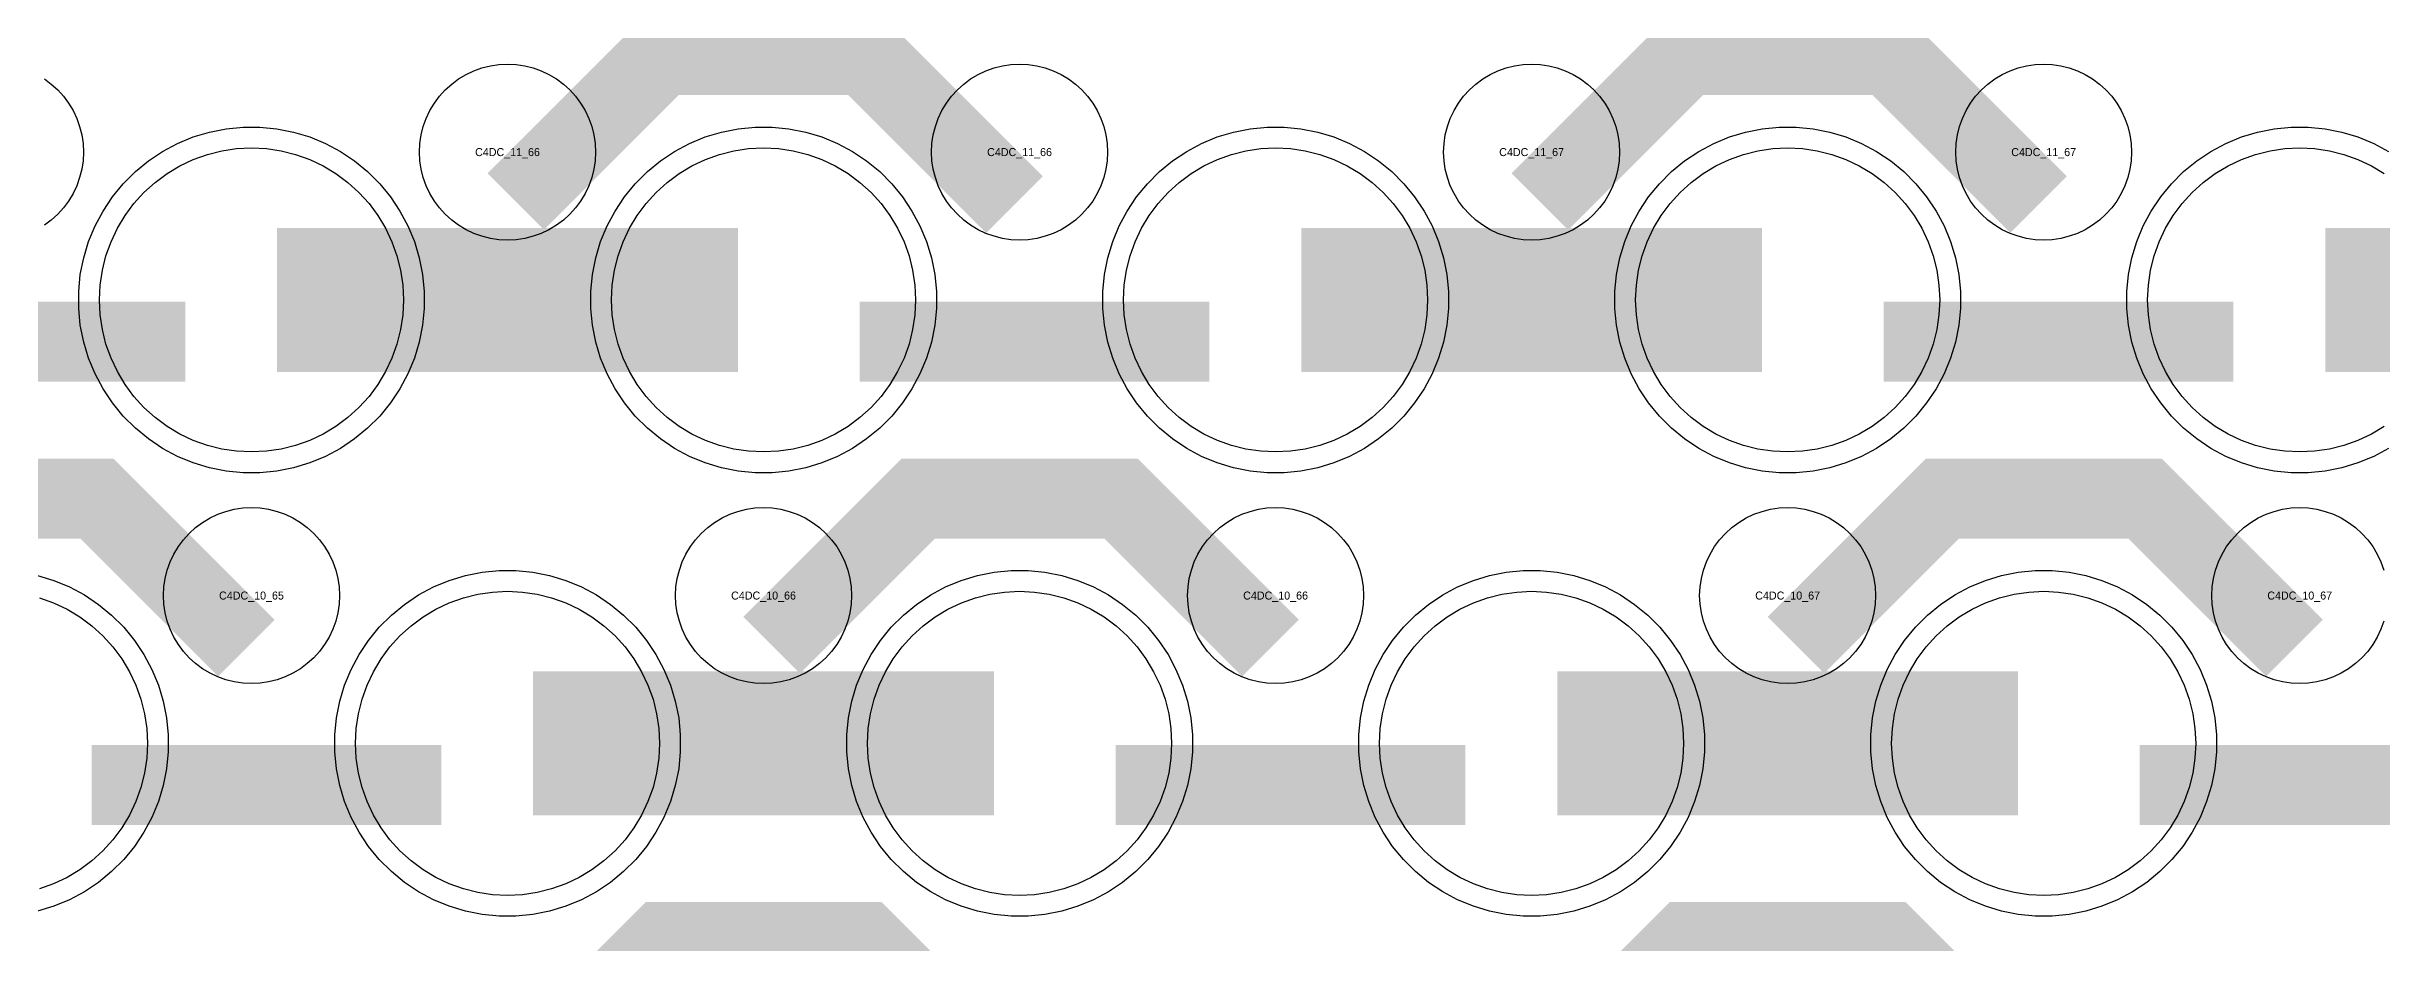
# Model space of a CAD drawing. Extents: x -11880 to 11880, y -14992 to 14992.
# Drawn here: x 8976 to 9706, y -13516 to -13236 of the extents above; entities that cross this region are included whole.
import ezdxf
from ezdxf.enums import TextEntityAlignment as Align

# ---------------------------------------------------------------- set-up
doc = ezdxf.new("R2010")
doc.units = 0
doc.header["$MEASUREMENT"] = 0
for name, color, linetype in [('GDS_775_DT_237', 138, 'CONTINUOUS'), ('RDL1_FS', 34, 'CONTINUOUS'), ('RDL_BS', 160, 'CONTINUOUS')]:
    doc.layers.add(name, color=color, linetype=linetype)

msp = doc.modelspace()

# ---------------------------------------------------------------- linework, layer by layer
at = {"layer": 'RDL1_FS'}
for points in [[(9040, -13362.869), (9035.343, -13362.64), (9030.732, -13361.956), (9026.209, -13360.824), (9021.819, -13359.252), (9017.605, -13357.26), (9013.605, -13354.862), (9009.86, -13352.084), (9006.406, -13348.954), (9003.276, -13345.5), (9000.498, -13341.755), (8998.1, -13337.755), (8996.108, -13333.541), (8994.536, -13329.151), (8993.404, -13324.628), (8992.72, -13320.017), (8992.491, -13315.36), (8992.72, -13310.703), (8993.404, -13306.092), (8994.536, -13301.569), (8996.108, -13297.179), (8998.1, -13292.965), (9000.498, -13288.965), (9003.276, -13285.22), (9006.406, -13281.766), (9009.86, -13278.636), (9013.605, -13275.858), (9017.605, -13273.46), (9021.819, -13271.468), (9026.209, -13269.896), (9030.732, -13268.764), (9035.343, -13268.08), (9040, -13267.851), (9044.657, -13268.08), (9049.268, -13268.764), (9053.791, -13269.896), (9058.181, -13271.468), (9062.395, -13273.46), (9066.395, -13275.858), (9070.14, -13278.636), (9073.594, -13281.766), (9076.724, -13285.22), (9079.502, -13288.965), (9081.9, -13292.965), (9083.892, -13297.179), (9085.464, -13301.569), (9086.596, -13306.092), (9087.28, -13310.703), (9087.509, -13315.36), (9087.28, -13320.017), (9086.596, -13324.628), (9085.464, -13329.151), (9083.892, -13333.541), (9081.9, -13337.755), (9079.502, -13341.755), (9076.724, -13345.5), (9073.594, -13348.954), (9070.14, -13352.084), (9066.395, -13354.862), (9062.395, -13357.26), (9058.181, -13359.252), (9053.791, -13360.824), (9049.268, -13361.956), (9044.657, -13362.64)], [(9200, -13362.869), (9195.343, -13362.64), (9190.732, -13361.956), (9186.209, -13360.824), (9181.819, -13359.252), (9177.605, -13357.26), (9173.605, -13354.862), (9169.86, -13352.084), (9166.406, -13348.954), (9163.276, -13345.5), (9160.498, -13341.755), (9158.1, -13337.755), (9156.108, -13333.541), (9154.536, -13329.151), (9153.404, -13324.628), (9152.72, -13320.017), (9152.491, -13315.36), (9152.72, -13310.703), (9153.404, -13306.092), (9154.536, -13301.569), (9156.108, -13297.179), (9158.1, -13292.965), (9160.498, -13288.965), (9163.276, -13285.22), (9166.406, -13281.766), (9169.86, -13278.636), (9173.605, -13275.858), (9177.605, -13273.46), (9181.819, -13271.468), (9186.209, -13269.896), (9190.732, -13268.764), (9195.343, -13268.08), (9200, -13267.851), (9204.657, -13268.08), (9209.268, -13268.764), (9213.791, -13269.896), (9218.181, -13271.468), (9222.395, -13273.46), (9226.395, -13275.858), (9230.14, -13278.636), (9233.594, -13281.766), (9236.724, -13285.22), (9239.502, -13288.965), (9241.9, -13292.965), (9243.892, -13297.179), (9245.464, -13301.569), (9246.596, -13306.092), (9247.28, -13310.703), (9247.509, -13315.36), (9247.28, -13320.017), (9246.596, -13324.628), (9245.464, -13329.151), (9243.892, -13333.541), (9241.9, -13337.755), (9239.502, -13341.755), (9236.724, -13345.5), (9233.594, -13348.954), (9230.14, -13352.084), (9226.395, -13354.862), (9222.395, -13357.26), (9218.181, -13359.252), (9213.791, -13360.824), (9209.268, -13361.956), (9204.657, -13362.64)], [(9360, -13362.869), (9355.343, -13362.64), (9350.732, -13361.956), (9346.209, -13360.824), (9341.819, -13359.252), (9337.605, -13357.26), (9333.605, -13354.862), (9329.86, -13352.084), (9326.406, -13348.954), (9323.276, -13345.5), (9320.498, -13341.755), (9318.1, -13337.755), (9316.108, -13333.541), (9314.536, -13329.151), (9313.404, -13324.628), (9312.72, -13320.017), (9312.491, -13315.36), (9312.72, -13310.703), (9313.404, -13306.092), (9314.536, -13301.569), (9316.108, -13297.179), (9318.1, -13292.965), (9320.498, -13288.965), (9323.276, -13285.22), (9326.406, -13281.766), (9329.86, -13278.636), (9333.605, -13275.858), (9337.605, -13273.46), (9341.819, -13271.468), (9346.209, -13269.896), (9350.732, -13268.764), (9355.343, -13268.08), (9360, -13267.851), (9364.657, -13268.08), (9369.268, -13268.764), (9373.791, -13269.896), (9378.181, -13271.468), (9382.395, -13273.46), (9386.395, -13275.858), (9390.14, -13278.636), (9393.594, -13281.766), (9396.724, -13285.22), (9399.502, -13288.965), (9401.9, -13292.965), (9403.892, -13297.179), (9405.464, -13301.569), (9406.596, -13306.092), (9407.28, -13310.703), (9407.509, -13315.36), (9407.28, -13320.017), (9406.596, -13324.628), (9405.464, -13329.151), (9403.892, -13333.541), (9401.9, -13337.755), (9399.502, -13341.755), (9396.724, -13345.5), (9393.594, -13348.954), (9390.14, -13352.084), (9386.395, -13354.862), (9382.395, -13357.26), (9378.181, -13359.252), (9373.791, -13360.824), (9369.268, -13361.956), (9364.657, -13362.64)], [(9520, -13362.869), (9515.343, -13362.64), (9510.732, -13361.956), (9506.209, -13360.824), (9501.819, -13359.252), (9497.605, -13357.26), (9493.605, -13354.862), (9489.86, -13352.084), (9486.406, -13348.954), (9483.276, -13345.5), (9480.498, -13341.755), (9478.1, -13337.755), (9476.108, -13333.541), (9474.536, -13329.151), (9473.404, -13324.628), (9472.72, -13320.017), (9472.491, -13315.36), (9472.72, -13310.703), (9473.404, -13306.092), (9474.536, -13301.569), (9476.108, -13297.179), (9478.1, -13292.965), (9480.498, -13288.965), (9483.276, -13285.22), (9486.406, -13281.766), (9489.86, -13278.636), (9493.605, -13275.858), (9497.605, -13273.46), (9501.819, -13271.468), (9506.209, -13269.896), (9510.732, -13268.764), (9515.343, -13268.08), (9520, -13267.851), (9524.657, -13268.08), (9529.268, -13268.764), (9533.791, -13269.896), (9538.181, -13271.468), (9542.395, -13273.46), (9546.395, -13275.858), (9550.14, -13278.636), (9553.594, -13281.766), (9556.724, -13285.22), (9559.502, -13288.965), (9561.9, -13292.965), (9563.892, -13297.179), (9565.464, -13301.569), (9566.596, -13306.092), (9567.28, -13310.703), (9567.509, -13315.36), (9567.28, -13320.017), (9566.596, -13324.628), (9565.464, -13329.151), (9563.892, -13333.541), (9561.9, -13337.755), (9559.502, -13341.755), (9556.724, -13345.5), (9553.594, -13348.954), (9550.14, -13352.084), (9546.395, -13354.862), (9542.395, -13357.26), (9538.181, -13359.252), (9533.791, -13360.824), (9529.268, -13361.956), (9524.657, -13362.64)], [(9120, -13501.434), (9115.343, -13501.205), (9110.732, -13500.521), (9106.209, -13499.389), (9101.819, -13497.817), (9097.605, -13495.825), (9093.605, -13493.427), (9089.86, -13490.649), (9086.406, -13487.519), (9083.276, -13484.065), (9080.498, -13480.32), (9078.1, -13476.32), (9076.108, -13472.106), (9074.536, -13467.716), (9073.404, -13463.193), (9072.72, -13458.582), (9072.491, -13453.925), (9072.72, -13449.268), (9073.404, -13444.657), (9074.536, -13440.134), (9076.108, -13435.744), (9078.1, -13431.53), (9080.498, -13427.53), (9083.276, -13423.785), (9086.406, -13420.331), (9089.86, -13417.201), (9093.605, -13414.423), (9097.605, -13412.025), (9101.819, -13410.033), (9106.209, -13408.461), (9110.732, -13407.329), (9115.343, -13406.645), (9120, -13406.416), (9124.657, -13406.645), (9129.268, -13407.329), (9133.791, -13408.461), (9138.181, -13410.033), (9142.395, -13412.025), (9146.395, -13414.423), (9150.14, -13417.201), (9153.594, -13420.331), (9156.724, -13423.785), (9159.502, -13427.53), (9161.9, -13431.53), (9163.892, -13435.744), (9165.464, -13440.134), (9166.596, -13444.657), (9167.28, -13449.268), (9167.509, -13453.925), (9167.28, -13458.582), (9166.596, -13463.193), (9165.464, -13467.716), (9163.892, -13472.106), (9161.9, -13476.32), (9159.502, -13480.32), (9156.724, -13484.065), (9153.594, -13487.519), (9150.14, -13490.649), (9146.395, -13493.427), (9142.395, -13495.825), (9138.181, -13497.817), (9133.791, -13499.389), (9129.268, -13500.521), (9124.657, -13501.205)], [(9280, -13501.434), (9275.343, -13501.205), (9270.732, -13500.521), (9266.209, -13499.389), (9261.819, -13497.817), (9257.605, -13495.825), (9253.605, -13493.427), (9249.86, -13490.649), (9246.406, -13487.519), (9243.276, -13484.065), (9240.498, -13480.32), (9238.1, -13476.32), (9236.108, -13472.106), (9234.536, -13467.716), (9233.404, -13463.193), (9232.72, -13458.582), (9232.491, -13453.925), (9232.72, -13449.268), (9233.404, -13444.657), (9234.536, -13440.134), (9236.108, -13435.744), (9238.1, -13431.53), (9240.498, -13427.53), (9243.276, -13423.785), (9246.406, -13420.331), (9249.86, -13417.201), (9253.605, -13414.423), (9257.605, -13412.025), (9261.819, -13410.033), (9266.209, -13408.461), (9270.732, -13407.329), (9275.343, -13406.645), (9280, -13406.416), (9284.657, -13406.645), (9289.268, -13407.329), (9293.791, -13408.461), (9298.181, -13410.033), (9302.395, -13412.025), (9306.395, -13414.423), (9310.14, -13417.201), (9313.594, -13420.331), (9316.724, -13423.785), (9319.502, -13427.53), (9321.9, -13431.53), (9323.892, -13435.744), (9325.464, -13440.134), (9326.596, -13444.657), (9327.28, -13449.268), (9327.509, -13453.925), (9327.28, -13458.582), (9326.596, -13463.193), (9325.464, -13467.716), (9323.892, -13472.106), (9321.9, -13476.32), (9319.502, -13480.32), (9316.724, -13484.065), (9313.594, -13487.519), (9310.14, -13490.649), (9306.395, -13493.427), (9302.395, -13495.825), (9298.181, -13497.817), (9293.791, -13499.389), (9289.268, -13500.521), (9284.657, -13501.205)], [(9440, -13501.434), (9435.343, -13501.205), (9430.732, -13500.521), (9426.209, -13499.389), (9421.819, -13497.817), (9417.605, -13495.825), (9413.605, -13493.427), (9409.86, -13490.649), (9406.406, -13487.519), (9403.276, -13484.065), (9400.498, -13480.32), (9398.1, -13476.32), (9396.108, -13472.106), (9394.536, -13467.716), (9393.404, -13463.193), (9392.72, -13458.582), (9392.491, -13453.925), (9392.72, -13449.268), (9393.404, -13444.657), (9394.536, -13440.134), (9396.108, -13435.744), (9398.1, -13431.53), (9400.498, -13427.53), (9403.276, -13423.785), (9406.406, -13420.331), (9409.86, -13417.201), (9413.605, -13414.423), (9417.605, -13412.025), (9421.819, -13410.033), (9426.209, -13408.461), (9430.732, -13407.329), (9435.343, -13406.645), (9440, -13406.416), (9444.657, -13406.645), (9449.268, -13407.329), (9453.791, -13408.461), (9458.181, -13410.033), (9462.395, -13412.025), (9466.395, -13414.423), (9470.14, -13417.201), (9473.594, -13420.331), (9476.724, -13423.785), (9479.502, -13427.53), (9481.9, -13431.53), (9483.892, -13435.744), (9485.464, -13440.134), (9486.596, -13444.657), (9487.28, -13449.268), (9487.509, -13453.925), (9487.28, -13458.582), (9486.596, -13463.193), (9485.464, -13467.716), (9483.892, -13472.106), (9481.9, -13476.32), (9479.502, -13480.32), (9476.724, -13484.065), (9473.594, -13487.519), (9470.14, -13490.649), (9466.395, -13493.427), (9462.395, -13495.825), (9458.181, -13497.817), (9453.791, -13499.389), (9449.268, -13500.521), (9444.657, -13501.205)], [(9600, -13501.434), (9595.343, -13501.205), (9590.732, -13500.521), (9586.209, -13499.389), (9581.819, -13497.817), (9577.605, -13495.825), (9573.605, -13493.427), (9569.86, -13490.649), (9566.406, -13487.519), (9563.276, -13484.065), (9560.498, -13480.32), (9558.1, -13476.32), (9556.108, -13472.106), (9554.536, -13467.716), (9553.404, -13463.193), (9552.72, -13458.582), (9552.491, -13453.925), (9552.72, -13449.268), (9553.404, -13444.657), (9554.536, -13440.134), (9556.108, -13435.744), (9558.1, -13431.53), (9560.498, -13427.53), (9563.276, -13423.785), (9566.406, -13420.331), (9569.86, -13417.201), (9573.605, -13414.423), (9577.605, -13412.025), (9581.819, -13410.033), (9586.209, -13408.461), (9590.732, -13407.329), (9595.343, -13406.645), (9600, -13406.416), (9604.657, -13406.645), (9609.268, -13407.329), (9613.791, -13408.461), (9618.181, -13410.033), (9622.395, -13412.025), (9626.395, -13414.423), (9630.14, -13417.201), (9633.594, -13420.331), (9636.724, -13423.785), (9639.502, -13427.53), (9641.9, -13431.53), (9643.892, -13435.744), (9645.464, -13440.134), (9646.596, -13444.657), (9647.28, -13449.268), (9647.509, -13453.925), (9647.28, -13458.582), (9646.596, -13463.193), (9645.464, -13467.716), (9643.892, -13472.106), (9641.9, -13476.32), (9639.502, -13480.32), (9636.724, -13484.065), (9633.594, -13487.519), (9630.14, -13490.649), (9626.395, -13493.427), (9622.395, -13495.825), (9618.181, -13497.817), (9613.791, -13499.389), (9609.268, -13500.521), (9604.657, -13501.205)]]:
    msp.add_lwpolyline(points, close=True, dxfattribs=at)
for points in [[(9706.395, -13354.862), (9702.395, -13357.26), (9698.181, -13359.252), (9693.791, -13360.824), (9689.268, -13361.956), (9684.657, -13362.64), (9680, -13362.869), (9675.343, -13362.64), (9670.732, -13361.956), (9666.209, -13360.824), (9661.819, -13359.252), (9657.605, -13357.26), (9653.605, -13354.862), (9649.86, -13352.084), (9646.406, -13348.954), (9643.276, -13345.5), (9640.498, -13341.755), (9638.1, -13337.755), (9636.108, -13333.541), (9634.536, -13329.151), (9633.404, -13324.628), (9632.72, -13320.017), (9632.491, -13315.36), (9632.72, -13310.703), (9633.404, -13306.092), (9634.536, -13301.569), (9636.108, -13297.179), (9638.1, -13292.965), (9640.498, -13288.965), (9643.276, -13285.22), (9646.406, -13281.766), (9649.86, -13278.636), (9653.605, -13275.858), (9657.605, -13273.46), (9661.819, -13271.468), (9666.209, -13269.896), (9670.732, -13268.764), (9675.343, -13268.08), (9680, -13267.851), (9684.657, -13268.08), (9689.268, -13268.764), (9693.791, -13269.896), (9698.181, -13271.468), (9702.395, -13273.46), (9706.395, -13275.858)], [(8973.791, -13408.461), (8978.181, -13410.033), (8982.395, -13412.025), (8986.395, -13414.423), (8990.14, -13417.201), (8993.594, -13420.331), (8996.724, -13423.785), (8999.502, -13427.53), (9001.9, -13431.53), (9003.892, -13435.744), (9005.464, -13440.134), (9006.596, -13444.657), (9007.28, -13449.268), (9007.509, -13453.925), (9007.28, -13458.582), (9006.596, -13463.193), (9005.464, -13467.716), (9003.892, -13472.106), (9001.9, -13476.32), (8999.502, -13480.32), (8996.724, -13484.065), (8993.594, -13487.519), (8990.14, -13490.649), (8986.395, -13493.427), (8982.395, -13495.825), (8978.181, -13497.817), (8973.791, -13499.389)]]:
    msp.add_lwpolyline(points, dxfattribs=at)
for points in [[(9048.002, -13315.36, 45, 45, 0), (9120.002, -13315.36, 45, 45, 0)], [(9120.002, -13315.36, 45, 45, 0), (9192.002, -13315.36, 45, 45, 0)], [(9368.002, -13315.36, 45, 45, 0), (9440.002, -13315.36, 45, 45, 0)], [(9440.002, -13315.36, 45, 45, 0), (9512.002, -13315.36, 45, 45, 0)], [(9688.002, -13315.36, 45, 45, 0), (9760.002, -13315.36, 45, 45, 0)], [(9128.002, -13453.925, 45, 45, 0), (9200.002, -13453.925, 45, 45, 0)], [(9200.002, -13453.925, 45, 45, 0), (9272.002, -13453.925, 45, 45, 0)], [(9448.002, -13453.925, 45, 45, 0), (9520.002, -13453.925, 45, 45, 0)], [(9520.002, -13453.925, 45, 45, 0), (9592.002, -13453.925, 45, 45, 0)]]:
    msp.add_lwpolyline(points, format="xyseb", dxfattribs=at)
at = {"layer": 'RDL_BS'}
for points in [[(9122.562, -13284.674, 25, 25, 0), (9168.377, -13238.859, 25, 25, 0), (9201.93, -13238.859, 25, 25, 0)], [(9278.401, -13285.573, 25, 25, 0), (9231.687, -13238.859, 25, 25, 0), (9201.929, -13238.859, 25, 25, 0)], [(9442.562, -13284.674, 25, 25, 0), (9488.377, -13238.859, 25, 25, 0), (9521.93, -13238.859, 25, 25, 0)], [(9598.401, -13285.573, 25, 25, 0), (9551.687, -13238.859, 25, 25, 0), (9521.929, -13238.859, 25, 25, 0)], [(8910.016, -13328.373, 25, 25, 0), (9019.281, -13328.373, 25, 25, 0)], [(9230.016, -13328.373, 25, 25, 0), (9339.281, -13328.373, 25, 25, 0)], [(9550.016, -13328.373, 25, 25, 0), (9659.281, -13328.373, 25, 25, 0)], [(9038.401, -13424.138, 25, 25, 0), (8991.687, -13377.424, 25, 25, 0), (8961.929, -13377.424, 25, 25, 0)], [(9202.562, -13423.239, 25, 25, 0), (9248.377, -13377.424, 25, 25, 0), (9281.93, -13377.424, 25, 25, 0)], [(9358.401, -13424.138, 25, 25, 0), (9311.687, -13377.424, 25, 25, 0), (9281.929, -13377.424, 25, 25, 0)], [(9522.562, -13423.239, 25, 25, 0), (9568.377, -13377.424, 25, 25, 0), (9601.93, -13377.424, 25, 25, 0)], [(9678.401, -13424.138, 25, 25, 0), (9631.687, -13377.424, 25, 25, 0), (9601.929, -13377.424, 25, 25, 0)], [(8990.016, -13466.938, 25, 25, 0), (9099.281, -13466.938, 25, 25, 0)], [(9310.016, -13466.938, 25, 25, 0), (9419.281, -13466.938, 25, 25, 0)], [(9630.016, -13466.938, 25, 25, 0), (9739.281, -13466.938, 25, 25, 0)], [(9122.562, -13561.799, 25, 25, 0), (9168.377, -13515.984, 25, 25, 0), (9201.93, -13515.984, 25, 25, 0)], [(9278.401, -13562.698, 25, 25, 0), (9231.687, -13515.984, 25, 25, 0), (9201.929, -13515.984, 25, 25, 0)], [(9442.562, -13561.799, 25, 25, 0), (9488.377, -13515.984, 25, 25, 0), (9521.93, -13515.984, 25, 25, 0)], [(9598.401, -13562.698, 25, 25, 0), (9551.687, -13515.984, 25, 25, 0), (9521.929, -13515.984, 25, 25, 0)]]:
    msp.add_lwpolyline(points, format="xyseb", dxfattribs=at)
for points in [[(8975.28, -13246.315), (8977.443, -13247.918), (8979.442, -13249.73), (8981.254, -13251.729), (8982.857, -13253.892), (8984.25, -13256.216), (8985.402, -13258.653), (8986.309, -13261.188), (8986.966, -13263.807), (8987.362, -13266.479), (8987.494, -13269.172), (8987.362, -13271.865), (8986.966, -13274.537), (8986.309, -13277.156), (8985.402, -13279.691), (8984.25, -13282.128), (8982.857, -13284.452), (8981.254, -13286.615), (8979.442, -13288.614), (8977.443, -13290.426), (8975.28, -13292.029)], [(9707.777, -13361.743), (9703.115, -13364.235), (9698.205, -13366.266), (9693.165, -13367.797), (9687.938, -13368.843), (9682.644, -13369.36), (9677.356, -13369.36), (9672.062, -13368.843), (9666.835, -13367.797), (9661.795, -13366.266), (9656.885, -13364.235), (9652.223, -13361.743), (9647.809, -13358.796), (9643.708, -13355.434), (9639.926, -13351.652), (9636.564, -13347.551), (9633.617, -13343.137), (9631.125, -13338.475), (9629.094, -13333.565), (9627.563, -13328.525), (9626.517, -13323.298), (9626, -13318.004), (9626, -13312.716), (9626.517, -13307.422), (9627.563, -13302.195), (9629.094, -13297.155), (9631.125, -13292.245), (9633.617, -13287.583), (9636.564, -13283.169), (9639.926, -13279.068), (9643.708, -13275.286), (9647.809, -13271.924), (9652.223, -13268.977), (9656.885, -13266.485), (9661.795, -13264.454), (9666.835, -13262.923), (9672.062, -13261.877), (9677.356, -13261.36), (9682.644, -13261.36), (9687.938, -13261.877), (9693.165, -13262.923), (9698.205, -13264.454), (9703.115, -13266.485), (9707.777, -13268.977)], [(9706.309, -13415.721), (9705.402, -13418.256), (9704.25, -13420.693), (9702.857, -13423.017), (9701.254, -13425.18), (9699.442, -13427.179), (9697.443, -13428.991), (9695.28, -13430.594), (9692.956, -13431.987), (9690.519, -13433.139), (9687.984, -13434.046), (9685.365, -13434.703), (9682.693, -13435.099), (9680, -13435.231), (9677.307, -13435.099), (9674.635, -13434.703), (9672.016, -13434.046), (9669.481, -13433.139), (9667.044, -13431.987), (9664.72, -13430.594), (9662.557, -13428.991), (9660.558, -13427.179), (9658.746, -13425.18), (9657.143, -13423.017), (9655.75, -13420.693), (9654.598, -13418.256), (9653.691, -13415.721), (9653.034, -13413.102), (9652.638, -13410.43), (9652.506, -13407.737), (9652.638, -13405.044), (9653.034, -13402.372), (9653.691, -13399.753), (9654.598, -13397.218), (9655.75, -13394.781), (9657.143, -13392.457), (9658.746, -13390.294), (9660.558, -13388.295), (9662.557, -13386.483), (9664.72, -13384.88), (9667.044, -13383.487), (9669.481, -13382.335), (9672.016, -13381.428), (9674.635, -13380.771), (9677.307, -13380.375), (9680, -13380.243), (9682.693, -13380.375), (9685.365, -13380.771), (9687.984, -13381.428), (9690.519, -13382.335), (9692.956, -13383.487), (9695.28, -13384.88), (9697.443, -13386.483), (9699.442, -13388.295), (9701.254, -13390.294), (9702.857, -13392.457), (9704.25, -13394.781), (9705.402, -13397.218), (9706.309, -13399.753)], [(8973.165, -13401.488), (8978.205, -13403.019), (8983.115, -13405.05), (8987.777, -13407.542), (8992.191, -13410.489), (8996.292, -13413.851), (9000.074, -13417.633), (9003.436, -13421.734), (9006.383, -13426.148), (9008.875, -13430.81), (9010.906, -13435.72), (9012.437, -13440.76), (9013.483, -13445.987), (9014, -13451.281), (9014, -13456.569), (9013.483, -13461.863), (9012.437, -13467.09), (9010.906, -13472.13), (9008.875, -13477.04), (9006.383, -13481.702), (9003.436, -13486.116), (9000.074, -13490.217), (8996.292, -13493.999), (8992.191, -13497.361), (8987.777, -13500.308), (8983.115, -13502.8), (8978.205, -13504.831), (8973.165, -13506.362)]]:
    msp.add_lwpolyline(points, dxfattribs=at)
for points in [[(9120, -13296.666), (9117.307, -13296.534), (9114.635, -13296.138), (9112.016, -13295.481), (9109.481, -13294.574), (9107.044, -13293.422), (9104.72, -13292.029), (9102.557, -13290.426), (9100.558, -13288.614), (9098.746, -13286.615), (9097.143, -13284.452), (9095.75, -13282.128), (9094.598, -13279.691), (9093.691, -13277.156), (9093.034, -13274.537), (9092.638, -13271.865), (9092.506, -13269.172), (9092.638, -13266.479), (9093.034, -13263.807), (9093.691, -13261.188), (9094.598, -13258.653), (9095.75, -13256.216), (9097.143, -13253.892), (9098.746, -13251.729), (9100.558, -13249.73), (9102.557, -13247.918), (9104.72, -13246.315), (9107.044, -13244.922), (9109.481, -13243.77), (9112.016, -13242.863), (9114.635, -13242.206), (9117.307, -13241.81), (9120, -13241.678), (9122.693, -13241.81), (9125.365, -13242.206), (9127.984, -13242.863), (9130.519, -13243.77), (9132.956, -13244.922), (9135.28, -13246.315), (9137.443, -13247.918), (9139.442, -13249.73), (9141.254, -13251.729), (9142.857, -13253.892), (9144.25, -13256.216), (9145.402, -13258.653), (9146.309, -13261.188), (9146.966, -13263.807), (9147.362, -13266.479), (9147.494, -13269.172), (9147.362, -13271.865), (9146.966, -13274.537), (9146.309, -13277.156), (9145.402, -13279.691), (9144.25, -13282.128), (9142.857, -13284.452), (9141.254, -13286.615), (9139.442, -13288.614), (9137.443, -13290.426), (9135.28, -13292.029), (9132.956, -13293.422), (9130.519, -13294.574), (9127.984, -13295.481), (9125.365, -13296.138), (9122.693, -13296.534)], [(9280, -13296.666), (9277.307, -13296.534), (9274.635, -13296.138), (9272.016, -13295.481), (9269.481, -13294.574), (9267.044, -13293.422), (9264.72, -13292.029), (9262.557, -13290.426), (9260.558, -13288.614), (9258.746, -13286.615), (9257.143, -13284.452), (9255.75, -13282.128), (9254.598, -13279.691), (9253.691, -13277.156), (9253.034, -13274.537), (9252.638, -13271.865), (9252.506, -13269.172), (9252.638, -13266.479), (9253.034, -13263.807), (9253.691, -13261.188), (9254.598, -13258.653), (9255.75, -13256.216), (9257.143, -13253.892), (9258.746, -13251.729), (9260.558, -13249.73), (9262.557, -13247.918), (9264.72, -13246.315), (9267.044, -13244.922), (9269.481, -13243.77), (9272.016, -13242.863), (9274.635, -13242.206), (9277.307, -13241.81), (9280, -13241.678), (9282.693, -13241.81), (9285.365, -13242.206), (9287.984, -13242.863), (9290.519, -13243.77), (9292.956, -13244.922), (9295.28, -13246.315), (9297.443, -13247.918), (9299.442, -13249.73), (9301.254, -13251.729), (9302.857, -13253.892), (9304.25, -13256.216), (9305.402, -13258.653), (9306.309, -13261.188), (9306.966, -13263.807), (9307.362, -13266.479), (9307.494, -13269.172), (9307.362, -13271.865), (9306.966, -13274.537), (9306.309, -13277.156), (9305.402, -13279.691), (9304.25, -13282.128), (9302.857, -13284.452), (9301.254, -13286.615), (9299.442, -13288.614), (9297.443, -13290.426), (9295.28, -13292.029), (9292.956, -13293.422), (9290.519, -13294.574), (9287.984, -13295.481), (9285.365, -13296.138), (9282.693, -13296.534)], [(9440, -13296.666), (9437.307, -13296.534), (9434.635, -13296.138), (9432.016, -13295.481), (9429.481, -13294.574), (9427.044, -13293.422), (9424.72, -13292.029), (9422.557, -13290.426), (9420.558, -13288.614), (9418.746, -13286.615), (9417.143, -13284.452), (9415.75, -13282.128), (9414.598, -13279.691), (9413.691, -13277.156), (9413.034, -13274.537), (9412.638, -13271.865), (9412.506, -13269.172), (9412.638, -13266.479), (9413.034, -13263.807), (9413.691, -13261.188), (9414.598, -13258.653), (9415.75, -13256.216), (9417.143, -13253.892), (9418.746, -13251.729), (9420.558, -13249.73), (9422.557, -13247.918), (9424.72, -13246.315), (9427.044, -13244.922), (9429.481, -13243.77), (9432.016, -13242.863), (9434.635, -13242.206), (9437.307, -13241.81), (9440, -13241.678), (9442.693, -13241.81), (9445.365, -13242.206), (9447.984, -13242.863), (9450.519, -13243.77), (9452.956, -13244.922), (9455.28, -13246.315), (9457.443, -13247.918), (9459.442, -13249.73), (9461.254, -13251.729), (9462.857, -13253.892), (9464.25, -13256.216), (9465.402, -13258.653), (9466.309, -13261.188), (9466.966, -13263.807), (9467.362, -13266.479), (9467.494, -13269.172), (9467.362, -13271.865), (9466.966, -13274.537), (9466.309, -13277.156), (9465.402, -13279.691), (9464.25, -13282.128), (9462.857, -13284.452), (9461.254, -13286.615), (9459.442, -13288.614), (9457.443, -13290.426), (9455.28, -13292.029), (9452.956, -13293.422), (9450.519, -13294.574), (9447.984, -13295.481), (9445.365, -13296.138), (9442.693, -13296.534)], [(9600, -13296.666), (9597.307, -13296.534), (9594.635, -13296.138), (9592.016, -13295.481), (9589.481, -13294.574), (9587.044, -13293.422), (9584.72, -13292.029), (9582.557, -13290.426), (9580.558, -13288.614), (9578.746, -13286.615), (9577.143, -13284.452), (9575.75, -13282.128), (9574.598, -13279.691), (9573.691, -13277.156), (9573.034, -13274.537), (9572.638, -13271.865), (9572.506, -13269.172), (9572.638, -13266.479), (9573.034, -13263.807), (9573.691, -13261.188), (9574.598, -13258.653), (9575.75, -13256.216), (9577.143, -13253.892), (9578.746, -13251.729), (9580.558, -13249.73), (9582.557, -13247.918), (9584.72, -13246.315), (9587.044, -13244.922), (9589.481, -13243.77), (9592.016, -13242.863), (9594.635, -13242.206), (9597.307, -13241.81), (9600, -13241.678), (9602.693, -13241.81), (9605.365, -13242.206), (9607.984, -13242.863), (9610.519, -13243.77), (9612.956, -13244.922), (9615.28, -13246.315), (9617.443, -13247.918), (9619.442, -13249.73), (9621.254, -13251.729), (9622.857, -13253.892), (9624.25, -13256.216), (9625.402, -13258.653), (9626.309, -13261.188), (9626.966, -13263.807), (9627.362, -13266.479), (9627.494, -13269.172), (9627.362, -13271.865), (9626.966, -13274.537), (9626.309, -13277.156), (9625.402, -13279.691), (9624.25, -13282.128), (9622.857, -13284.452), (9621.254, -13286.615), (9619.442, -13288.614), (9617.443, -13290.426), (9615.28, -13292.029), (9612.956, -13293.422), (9610.519, -13294.574), (9607.984, -13295.481), (9605.365, -13296.138), (9602.693, -13296.534)], [(9037.356, -13369.36), (9032.062, -13368.843), (9026.835, -13367.797), (9021.795, -13366.266), (9016.885, -13364.235), (9012.223, -13361.743), (9007.809, -13358.796), (9003.708, -13355.434), (8999.926, -13351.652), (8996.564, -13347.551), (8993.617, -13343.137), (8991.125, -13338.475), (8989.094, -13333.565), (8987.563, -13328.525), (8986.517, -13323.298), (8986, -13318.004), (8986, -13312.716), (8986.517, -13307.422), (8987.563, -13302.195), (8989.094, -13297.155), (8991.125, -13292.245), (8993.617, -13287.583), (8996.564, -13283.169), (8999.926, -13279.068), (9003.708, -13275.286), (9007.809, -13271.924), (9012.223, -13268.977), (9016.885, -13266.485), (9021.795, -13264.454), (9026.835, -13262.923), (9032.062, -13261.877), (9037.356, -13261.36), (9042.644, -13261.36), (9047.938, -13261.877), (9053.165, -13262.923), (9058.205, -13264.454), (9063.115, -13266.485), (9067.777, -13268.977), (9072.191, -13271.924), (9076.292, -13275.286), (9080.074, -13279.068), (9083.436, -13283.169), (9086.383, -13287.583), (9088.875, -13292.245), (9090.906, -13297.155), (9092.437, -13302.195), (9093.483, -13307.422), (9094, -13312.716), (9094, -13318.004), (9093.483, -13323.298), (9092.437, -13328.525), (9090.906, -13333.565), (9088.875, -13338.475), (9086.383, -13343.137), (9083.436, -13347.551), (9080.074, -13351.652), (9076.292, -13355.434), (9072.191, -13358.796), (9067.777, -13361.743), (9063.115, -13364.235), (9058.205, -13366.266), (9053.165, -13367.797), (9047.938, -13368.843), (9042.644, -13369.36)], [(9197.356, -13369.36), (9192.062, -13368.843), (9186.835, -13367.797), (9181.795, -13366.266), (9176.885, -13364.235), (9172.223, -13361.743), (9167.809, -13358.796), (9163.708, -13355.434), (9159.926, -13351.652), (9156.564, -13347.551), (9153.617, -13343.137), (9151.125, -13338.475), (9149.094, -13333.565), (9147.563, -13328.525), (9146.517, -13323.298), (9146, -13318.004), (9146, -13312.716), (9146.517, -13307.422), (9147.563, -13302.195), (9149.094, -13297.155), (9151.125, -13292.245), (9153.617, -13287.583), (9156.564, -13283.169), (9159.926, -13279.068), (9163.708, -13275.286), (9167.809, -13271.924), (9172.223, -13268.977), (9176.885, -13266.485), (9181.795, -13264.454), (9186.835, -13262.923), (9192.062, -13261.877), (9197.356, -13261.36), (9202.644, -13261.36), (9207.938, -13261.877), (9213.165, -13262.923), (9218.205, -13264.454), (9223.115, -13266.485), (9227.777, -13268.977), (9232.191, -13271.924), (9236.292, -13275.286), (9240.074, -13279.068), (9243.436, -13283.169), (9246.383, -13287.583), (9248.875, -13292.245), (9250.906, -13297.155), (9252.437, -13302.195), (9253.483, -13307.422), (9254, -13312.716), (9254, -13318.004), (9253.483, -13323.298), (9252.437, -13328.525), (9250.906, -13333.565), (9248.875, -13338.475), (9246.383, -13343.137), (9243.436, -13347.551), (9240.074, -13351.652), (9236.292, -13355.434), (9232.191, -13358.796), (9227.777, -13361.743), (9223.115, -13364.235), (9218.205, -13366.266), (9213.165, -13367.797), (9207.938, -13368.843), (9202.644, -13369.36)], [(9357.356, -13369.36), (9352.062, -13368.843), (9346.835, -13367.797), (9341.795, -13366.266), (9336.885, -13364.235), (9332.223, -13361.743), (9327.809, -13358.796), (9323.708, -13355.434), (9319.926, -13351.652), (9316.564, -13347.551), (9313.617, -13343.137), (9311.125, -13338.475), (9309.094, -13333.565), (9307.563, -13328.525), (9306.517, -13323.298), (9306, -13318.004), (9306, -13312.716), (9306.517, -13307.422), (9307.563, -13302.195), (9309.094, -13297.155), (9311.125, -13292.245), (9313.617, -13287.583), (9316.564, -13283.169), (9319.926, -13279.068), (9323.708, -13275.286), (9327.809, -13271.924), (9332.223, -13268.977), (9336.885, -13266.485), (9341.795, -13264.454), (9346.835, -13262.923), (9352.062, -13261.877), (9357.356, -13261.36), (9362.644, -13261.36), (9367.938, -13261.877), (9373.165, -13262.923), (9378.205, -13264.454), (9383.115, -13266.485), (9387.777, -13268.977), (9392.191, -13271.924), (9396.292, -13275.286), (9400.074, -13279.068), (9403.436, -13283.169), (9406.383, -13287.583), (9408.875, -13292.245), (9410.906, -13297.155), (9412.437, -13302.195), (9413.483, -13307.422), (9414, -13312.716), (9414, -13318.004), (9413.483, -13323.298), (9412.437, -13328.525), (9410.906, -13333.565), (9408.875, -13338.475), (9406.383, -13343.137), (9403.436, -13347.551), (9400.074, -13351.652), (9396.292, -13355.434), (9392.191, -13358.796), (9387.777, -13361.743), (9383.115, -13364.235), (9378.205, -13366.266), (9373.165, -13367.797), (9367.938, -13368.843), (9362.644, -13369.36)], [(9517.356, -13369.36), (9512.062, -13368.843), (9506.835, -13367.797), (9501.795, -13366.266), (9496.885, -13364.235), (9492.223, -13361.743), (9487.809, -13358.796), (9483.708, -13355.434), (9479.926, -13351.652), (9476.564, -13347.551), (9473.617, -13343.137), (9471.125, -13338.475), (9469.094, -13333.565), (9467.563, -13328.525), (9466.517, -13323.298), (9466, -13318.004), (9466, -13312.716), (9466.517, -13307.422), (9467.563, -13302.195), (9469.094, -13297.155), (9471.125, -13292.245), (9473.617, -13287.583), (9476.564, -13283.169), (9479.926, -13279.068), (9483.708, -13275.286), (9487.809, -13271.924), (9492.223, -13268.977), (9496.885, -13266.485), (9501.795, -13264.454), (9506.835, -13262.923), (9512.062, -13261.877), (9517.356, -13261.36), (9522.644, -13261.36), (9527.938, -13261.877), (9533.165, -13262.923), (9538.205, -13264.454), (9543.115, -13266.485), (9547.777, -13268.977), (9552.191, -13271.924), (9556.292, -13275.286), (9560.074, -13279.068), (9563.436, -13283.169), (9566.383, -13287.583), (9568.875, -13292.245), (9570.906, -13297.155), (9572.437, -13302.195), (9573.483, -13307.422), (9574, -13312.716), (9574, -13318.004), (9573.483, -13323.298), (9572.437, -13328.525), (9570.906, -13333.565), (9568.875, -13338.475), (9566.383, -13343.137), (9563.436, -13347.551), (9560.074, -13351.652), (9556.292, -13355.434), (9552.191, -13358.796), (9547.777, -13361.743), (9543.115, -13364.235), (9538.205, -13366.266), (9533.165, -13367.797), (9527.938, -13368.843), (9522.644, -13369.36)], [(9040, -13435.231), (9037.307, -13435.099), (9034.635, -13434.703), (9032.016, -13434.046), (9029.481, -13433.139), (9027.044, -13431.987), (9024.72, -13430.594), (9022.557, -13428.991), (9020.558, -13427.179), (9018.746, -13425.18), (9017.143, -13423.017), (9015.75, -13420.693), (9014.598, -13418.256), (9013.691, -13415.721), (9013.034, -13413.102), (9012.638, -13410.43), (9012.506, -13407.737), (9012.638, -13405.044), (9013.034, -13402.372), (9013.691, -13399.753), (9014.598, -13397.218), (9015.75, -13394.781), (9017.143, -13392.457), (9018.746, -13390.294), (9020.558, -13388.295), (9022.557, -13386.483), (9024.72, -13384.88), (9027.044, -13383.487), (9029.481, -13382.335), (9032.016, -13381.428), (9034.635, -13380.771), (9037.307, -13380.375), (9040, -13380.243), (9042.693, -13380.375), (9045.365, -13380.771), (9047.984, -13381.428), (9050.519, -13382.335), (9052.956, -13383.487), (9055.28, -13384.88), (9057.443, -13386.483), (9059.442, -13388.295), (9061.254, -13390.294), (9062.857, -13392.457), (9064.25, -13394.781), (9065.402, -13397.218), (9066.309, -13399.753), (9066.966, -13402.372), (9067.362, -13405.044), (9067.494, -13407.737), (9067.362, -13410.43), (9066.966, -13413.102), (9066.309, -13415.721), (9065.402, -13418.256), (9064.25, -13420.693), (9062.857, -13423.017), (9061.254, -13425.18), (9059.442, -13427.179), (9057.443, -13428.991), (9055.28, -13430.594), (9052.956, -13431.987), (9050.519, -13433.139), (9047.984, -13434.046), (9045.365, -13434.703), (9042.693, -13435.099)], [(9200, -13435.231), (9197.307, -13435.099), (9194.635, -13434.703), (9192.016, -13434.046), (9189.481, -13433.139), (9187.044, -13431.987), (9184.72, -13430.594), (9182.557, -13428.991), (9180.558, -13427.179), (9178.746, -13425.18), (9177.143, -13423.017), (9175.75, -13420.693), (9174.598, -13418.256), (9173.691, -13415.721), (9173.034, -13413.102), (9172.638, -13410.43), (9172.506, -13407.737), (9172.638, -13405.044), (9173.034, -13402.372), (9173.691, -13399.753), (9174.598, -13397.218), (9175.75, -13394.781), (9177.143, -13392.457), (9178.746, -13390.294), (9180.558, -13388.295), (9182.557, -13386.483), (9184.72, -13384.88), (9187.044, -13383.487), (9189.481, -13382.335), (9192.016, -13381.428), (9194.635, -13380.771), (9197.307, -13380.375), (9200, -13380.243), (9202.693, -13380.375), (9205.365, -13380.771), (9207.984, -13381.428), (9210.519, -13382.335), (9212.956, -13383.487), (9215.28, -13384.88), (9217.443, -13386.483), (9219.442, -13388.295), (9221.254, -13390.294), (9222.857, -13392.457), (9224.25, -13394.781), (9225.402, -13397.218), (9226.309, -13399.753), (9226.966, -13402.372), (9227.362, -13405.044), (9227.494, -13407.737), (9227.362, -13410.43), (9226.966, -13413.102), (9226.309, -13415.721), (9225.402, -13418.256), (9224.25, -13420.693), (9222.857, -13423.017), (9221.254, -13425.18), (9219.442, -13427.179), (9217.443, -13428.991), (9215.28, -13430.594), (9212.956, -13431.987), (9210.519, -13433.139), (9207.984, -13434.046), (9205.365, -13434.703), (9202.693, -13435.099)], [(9360, -13435.231), (9357.307, -13435.099), (9354.635, -13434.703), (9352.016, -13434.046), (9349.481, -13433.139), (9347.044, -13431.987), (9344.72, -13430.594), (9342.557, -13428.991), (9340.558, -13427.179), (9338.746, -13425.18), (9337.143, -13423.017), (9335.75, -13420.693), (9334.598, -13418.256), (9333.691, -13415.721), (9333.034, -13413.102), (9332.638, -13410.43), (9332.506, -13407.737), (9332.638, -13405.044), (9333.034, -13402.372), (9333.691, -13399.753), (9334.598, -13397.218), (9335.75, -13394.781), (9337.143, -13392.457), (9338.746, -13390.294), (9340.558, -13388.295), (9342.557, -13386.483), (9344.72, -13384.88), (9347.044, -13383.487), (9349.481, -13382.335), (9352.016, -13381.428), (9354.635, -13380.771), (9357.307, -13380.375), (9360, -13380.243), (9362.693, -13380.375), (9365.365, -13380.771), (9367.984, -13381.428), (9370.519, -13382.335), (9372.956, -13383.487), (9375.28, -13384.88), (9377.443, -13386.483), (9379.442, -13388.295), (9381.254, -13390.294), (9382.857, -13392.457), (9384.25, -13394.781), (9385.402, -13397.218), (9386.309, -13399.753), (9386.966, -13402.372), (9387.362, -13405.044), (9387.494, -13407.737), (9387.362, -13410.43), (9386.966, -13413.102), (9386.309, -13415.721), (9385.402, -13418.256), (9384.25, -13420.693), (9382.857, -13423.017), (9381.254, -13425.18), (9379.442, -13427.179), (9377.443, -13428.991), (9375.28, -13430.594), (9372.956, -13431.987), (9370.519, -13433.139), (9367.984, -13434.046), (9365.365, -13434.703), (9362.693, -13435.099)], [(9520, -13435.231), (9517.307, -13435.099), (9514.635, -13434.703), (9512.016, -13434.046), (9509.481, -13433.139), (9507.044, -13431.987), (9504.72, -13430.594), (9502.557, -13428.991), (9500.558, -13427.179), (9498.746, -13425.18), (9497.143, -13423.017), (9495.75, -13420.693), (9494.598, -13418.256), (9493.691, -13415.721), (9493.034, -13413.102), (9492.638, -13410.43), (9492.506, -13407.737), (9492.638, -13405.044), (9493.034, -13402.372), (9493.691, -13399.753), (9494.598, -13397.218), (9495.75, -13394.781), (9497.143, -13392.457), (9498.746, -13390.294), (9500.558, -13388.295), (9502.557, -13386.483), (9504.72, -13384.88), (9507.044, -13383.487), (9509.481, -13382.335), (9512.016, -13381.428), (9514.635, -13380.771), (9517.307, -13380.375), (9520, -13380.243), (9522.693, -13380.375), (9525.365, -13380.771), (9527.984, -13381.428), (9530.519, -13382.335), (9532.956, -13383.487), (9535.28, -13384.88), (9537.443, -13386.483), (9539.442, -13388.295), (9541.254, -13390.294), (9542.857, -13392.457), (9544.25, -13394.781), (9545.402, -13397.218), (9546.309, -13399.753), (9546.966, -13402.372), (9547.362, -13405.044), (9547.494, -13407.737), (9547.362, -13410.43), (9546.966, -13413.102), (9546.309, -13415.721), (9545.402, -13418.256), (9544.25, -13420.693), (9542.857, -13423.017), (9541.254, -13425.18), (9539.442, -13427.179), (9537.443, -13428.991), (9535.28, -13430.594), (9532.956, -13431.987), (9530.519, -13433.139), (9527.984, -13434.046), (9525.365, -13434.703), (9522.693, -13435.099)], [(9117.356, -13507.925), (9112.062, -13507.408), (9106.835, -13506.362), (9101.795, -13504.831), (9096.885, -13502.8), (9092.223, -13500.308), (9087.809, -13497.361), (9083.708, -13493.999), (9079.926, -13490.217), (9076.564, -13486.116), (9073.617, -13481.702), (9071.125, -13477.04), (9069.094, -13472.13), (9067.563, -13467.09), (9066.517, -13461.863), (9066, -13456.569), (9066, -13451.281), (9066.517, -13445.987), (9067.563, -13440.76), (9069.094, -13435.72), (9071.125, -13430.81), (9073.617, -13426.148), (9076.564, -13421.734), (9079.926, -13417.633), (9083.708, -13413.851), (9087.809, -13410.489), (9092.223, -13407.542), (9096.885, -13405.05), (9101.795, -13403.019), (9106.835, -13401.488), (9112.062, -13400.442), (9117.356, -13399.925), (9122.644, -13399.925), (9127.938, -13400.442), (9133.165, -13401.488), (9138.205, -13403.019), (9143.115, -13405.05), (9147.777, -13407.542), (9152.191, -13410.489), (9156.292, -13413.851), (9160.074, -13417.633), (9163.436, -13421.734), (9166.383, -13426.148), (9168.875, -13430.81), (9170.906, -13435.72), (9172.437, -13440.76), (9173.483, -13445.987), (9174, -13451.281), (9174, -13456.569), (9173.483, -13461.863), (9172.437, -13467.09), (9170.906, -13472.13), (9168.875, -13477.04), (9166.383, -13481.702), (9163.436, -13486.116), (9160.074, -13490.217), (9156.292, -13493.999), (9152.191, -13497.361), (9147.777, -13500.308), (9143.115, -13502.8), (9138.205, -13504.831), (9133.165, -13506.362), (9127.938, -13507.408), (9122.644, -13507.925)], [(9277.356, -13507.925), (9272.062, -13507.408), (9266.835, -13506.362), (9261.795, -13504.831), (9256.885, -13502.8), (9252.223, -13500.308), (9247.809, -13497.361), (9243.708, -13493.999), (9239.926, -13490.217), (9236.564, -13486.116), (9233.617, -13481.702), (9231.125, -13477.04), (9229.094, -13472.13), (9227.563, -13467.09), (9226.517, -13461.863), (9226, -13456.569), (9226, -13451.281), (9226.517, -13445.987), (9227.563, -13440.76), (9229.094, -13435.72), (9231.125, -13430.81), (9233.617, -13426.148), (9236.564, -13421.734), (9239.926, -13417.633), (9243.708, -13413.851), (9247.809, -13410.489), (9252.223, -13407.542), (9256.885, -13405.05), (9261.795, -13403.019), (9266.835, -13401.488), (9272.062, -13400.442), (9277.356, -13399.925), (9282.644, -13399.925), (9287.938, -13400.442), (9293.165, -13401.488), (9298.205, -13403.019), (9303.115, -13405.05), (9307.777, -13407.542), (9312.191, -13410.489), (9316.292, -13413.851), (9320.074, -13417.633), (9323.436, -13421.734), (9326.383, -13426.148), (9328.875, -13430.81), (9330.906, -13435.72), (9332.437, -13440.76), (9333.483, -13445.987), (9334, -13451.281), (9334, -13456.569), (9333.483, -13461.863), (9332.437, -13467.09), (9330.906, -13472.13), (9328.875, -13477.04), (9326.383, -13481.702), (9323.436, -13486.116), (9320.074, -13490.217), (9316.292, -13493.999), (9312.191, -13497.361), (9307.777, -13500.308), (9303.115, -13502.8), (9298.205, -13504.831), (9293.165, -13506.362), (9287.938, -13507.408), (9282.644, -13507.925)], [(9437.356, -13507.925), (9432.062, -13507.408), (9426.835, -13506.362), (9421.795, -13504.831), (9416.885, -13502.8), (9412.223, -13500.308), (9407.809, -13497.361), (9403.708, -13493.999), (9399.926, -13490.217), (9396.564, -13486.116), (9393.617, -13481.702), (9391.125, -13477.04), (9389.094, -13472.13), (9387.563, -13467.09), (9386.517, -13461.863), (9386, -13456.569), (9386, -13451.281), (9386.517, -13445.987), (9387.563, -13440.76), (9389.094, -13435.72), (9391.125, -13430.81), (9393.617, -13426.148), (9396.564, -13421.734), (9399.926, -13417.633), (9403.708, -13413.851), (9407.809, -13410.489), (9412.223, -13407.542), (9416.885, -13405.05), (9421.795, -13403.019), (9426.835, -13401.488), (9432.062, -13400.442), (9437.356, -13399.925), (9442.644, -13399.925), (9447.938, -13400.442), (9453.165, -13401.488), (9458.205, -13403.019), (9463.115, -13405.05), (9467.777, -13407.542), (9472.191, -13410.489), (9476.292, -13413.851), (9480.074, -13417.633), (9483.436, -13421.734), (9486.383, -13426.148), (9488.875, -13430.81), (9490.906, -13435.72), (9492.437, -13440.76), (9493.483, -13445.987), (9494, -13451.281), (9494, -13456.569), (9493.483, -13461.863), (9492.437, -13467.09), (9490.906, -13472.13), (9488.875, -13477.04), (9486.383, -13481.702), (9483.436, -13486.116), (9480.074, -13490.217), (9476.292, -13493.999), (9472.191, -13497.361), (9467.777, -13500.308), (9463.115, -13502.8), (9458.205, -13504.831), (9453.165, -13506.362), (9447.938, -13507.408), (9442.644, -13507.925)], [(9597.356, -13507.925), (9592.062, -13507.408), (9586.835, -13506.362), (9581.795, -13504.831), (9576.885, -13502.8), (9572.223, -13500.308), (9567.809, -13497.361), (9563.708, -13493.999), (9559.926, -13490.217), (9556.564, -13486.116), (9553.617, -13481.702), (9551.125, -13477.04), (9549.094, -13472.13), (9547.563, -13467.09), (9546.517, -13461.863), (9546, -13456.569), (9546, -13451.281), (9546.517, -13445.987), (9547.563, -13440.76), (9549.094, -13435.72), (9551.125, -13430.81), (9553.617, -13426.148), (9556.564, -13421.734), (9559.926, -13417.633), (9563.708, -13413.851), (9567.809, -13410.489), (9572.223, -13407.542), (9576.885, -13405.05), (9581.795, -13403.019), (9586.835, -13401.488), (9592.062, -13400.442), (9597.356, -13399.925), (9602.644, -13399.925), (9607.938, -13400.442), (9613.165, -13401.488), (9618.205, -13403.019), (9623.115, -13405.05), (9627.777, -13407.542), (9632.191, -13410.489), (9636.292, -13413.851), (9640.074, -13417.633), (9643.436, -13421.734), (9646.383, -13426.148), (9648.875, -13430.81), (9650.906, -13435.72), (9652.437, -13440.76), (9653.483, -13445.987), (9654, -13451.281), (9654, -13456.569), (9653.483, -13461.863), (9652.437, -13467.09), (9650.906, -13472.13), (9648.875, -13477.04), (9646.383, -13481.702), (9643.436, -13486.116), (9640.074, -13490.217), (9636.292, -13493.999), (9632.191, -13497.361), (9627.777, -13500.308), (9623.115, -13502.8), (9618.205, -13504.831), (9613.165, -13506.362), (9607.938, -13507.408), (9602.644, -13507.925)]]:
    msp.add_lwpolyline(points, close=True, dxfattribs=at)

# ---------------------------------------------------------------- texts
at = {"layer": 'GDS_775_DT_237'}
for s, p in [('C4DC_11_66', (9120, -13269.172)), ('C4DC_11_66', (9120, -13269.172)), ('C4DC_11_66', (9280, -13269.172)), ('C4DC_11_66', (9280, -13269.172)), ('C4DC_11_67', (9440, -13269.172)), ('C4DC_11_67', (9440, -13269.172)), ('C4DC_11_67', (9600, -13269.172)), ('C4DC_11_67', (9600, -13269.172)), ('C4DC_10_65', (9040, -13407.737)), ('C4DC_10_65', (9040, -13407.737)), ('C4DC_10_66', (9200, -13407.737)), ('C4DC_10_66', (9200, -13407.737)), ('C4DC_10_66', (9360, -13407.737)), ('C4DC_10_66', (9360, -13407.737)), ('C4DC_10_67', (9520, -13407.737)), ('C4DC_10_67', (9520, -13407.737)), ('C4DC_10_67', (9680, -13407.737)), ('C4DC_10_67', (9680, -13407.737))]:
    msp.add_text(s, height=2.5, dxfattribs=at).set_placement(p, align=Align.MIDDLE_CENTER)

doc.saveas('drawing.dxf')
